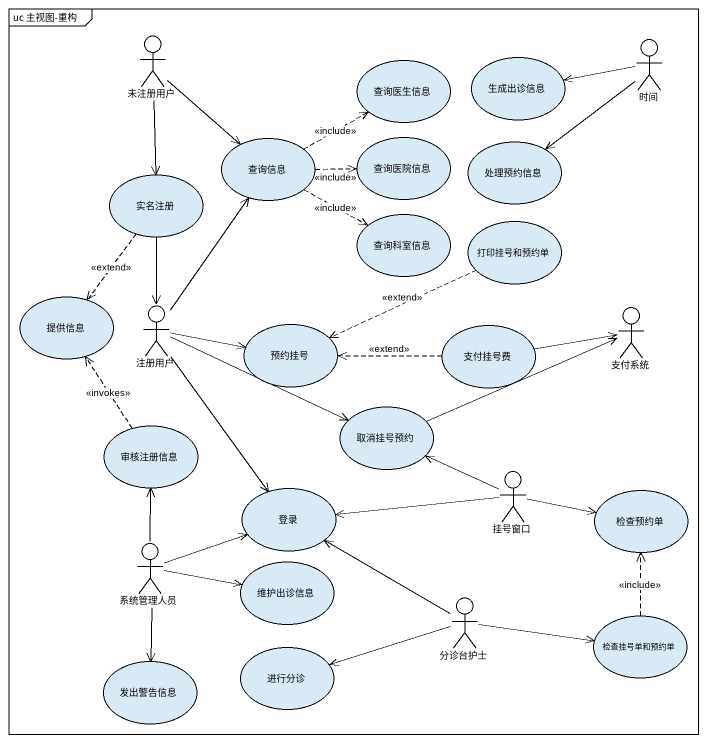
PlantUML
@startuml
mainframe uc 主视图-重构
actor 未注册用户
usecase 查询医生信息
usecase 生成出诊信息
actor 时间
usecase 查询信息
usecase 查询医院信息
usecase 实名注册
usecase 处理预约信息
usecase 查询科室信息
usecase 打印挂号和预约单
usecase 提供信息
actor 注册用户
usecase 预约挂号
usecase 支付挂号费
actor 支付系统
usecase 取消挂号预约
usecase 审核注册信息
usecase 登录
actor 挂号窗口
usecase 检查预约单
actor 系统管理人员
usecase 维护出诊信息
actor 分诊台护士
usecase 检查挂号单和预约单
usecase 发出警告信息
usecase 进行分诊
未注册用户 --> 查询信息
未注册用户 --> 实名注册
时间 -left-> 生成出诊信息
时间 --> 处理预约信息
查询信息 .right.> 查询医生信息 : <<include>>
查询信息 .right.> 查询医院信息 : <<include>>
查询信息 .right.> 查询科室信息 : <<include>>
实名注册 ..> 提供信息 : <<extend>>
实名注册 --> 注册用户
打印挂号和预约单 .left.> 预约挂号 : <<extend>>
注册用户 -up-> 查询信息
注册用户 -right-> 预约挂号
注册用户 -right-> 取消挂号预约
注册用户 --> 登录
支付挂号费 .left.> 预约挂号 : <<extend>>
支付挂号费 -right-> 支付系统
取消挂号预约 -right-> 支付系统
审核注册信息 .up.> 提供信息 : <<invokes>>
挂号窗口 -left-> 取消挂号预约
挂号窗口 -left-> 登录
挂号窗口 -right-> 检查预约单
系统管理人员 -up-> 审核注册信息
系统管理人员 -right-> 登录
系统管理人员 -right-> 维护出诊信息
系统管理人员 --> 发出警告信息
分诊台护士 -up-> 登录
分诊台护士 -right-> 检查挂号单和预约单
分诊台护士 -left-> 进行分诊
检查挂号单和预约单 .up.> 检查预约单 : <<include>>
@enduml
